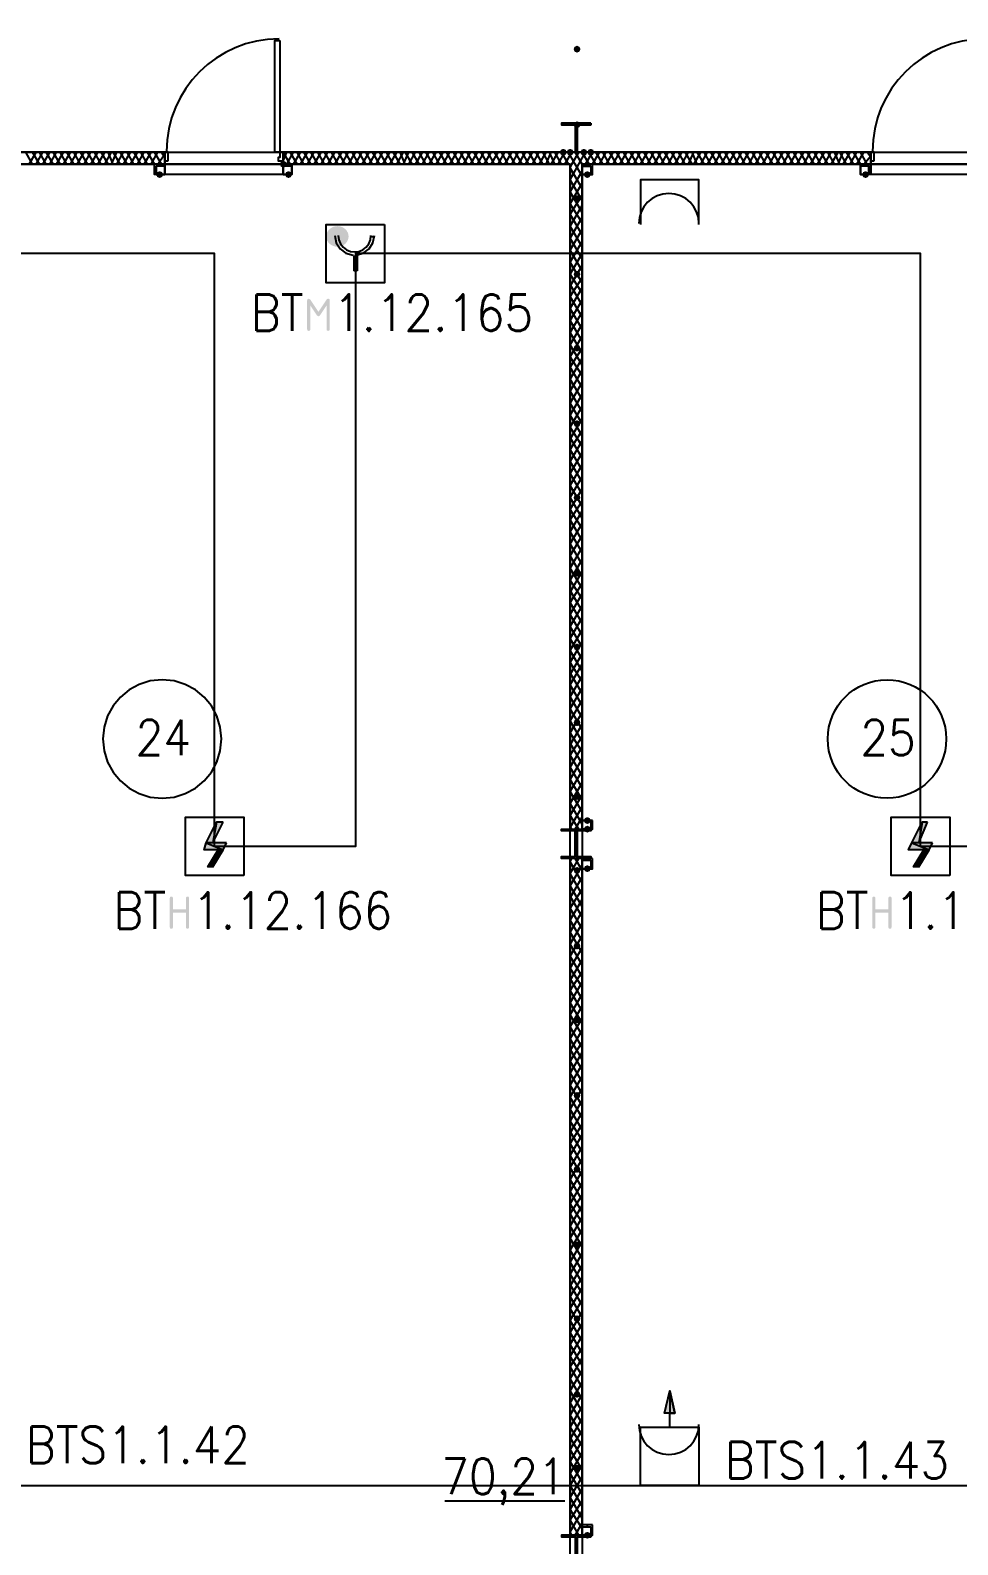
# Model space of a CAD drawing. Header units: millimetres. Extents: x 0 to 420, y 0 to 297.
# Drawn here: x 315.33 to 338.19, y 106.07 to 143.38 of the extents above; entities that cross this region are included whole.
import ezdxf

# ---------------------------------------------------------------- set-up
doc = ezdxf.new("R2010")
doc.units = ezdxf.units.MM
doc.layers.get('0').update_dxf_attribs({"linetype": 'CONTINUOUS'})
doc.styles.get("Standard").update_dxf_attribs({"font": 'STANDARD'})

msp = doc.modelspace()

# ---------------------------------------------------------------- hatches: boundary and pattern name
at = {"true_color": 0x000007}
for points in [[(328.887667, 142.917333), (328.862796, 142.857537), (328.803, 142.832667), (328.743204, 142.857537), (328.718333, 142.917333), (328.743204, 142.977129), (328.803, 143.002), (328.862796, 142.977129)], [(328.887667, 141.054667), (328.862796, 140.994871), (328.803, 140.97), (328.743204, 140.994871), (328.718333, 141.054667), (328.743204, 141.114462), (328.803, 141.139333), (328.862796, 141.114463)], [(328.549, 140.377333), (328.524129, 140.317537), (328.464333, 140.292667), (328.404537, 140.317537), (328.379667, 140.377333), (328.404537, 140.437129), (328.464333, 140.462), (328.524129, 140.437129)], [(328.718333, 140.377333), (328.693463, 140.317537), (328.633667, 140.292667), (328.573871, 140.317537), (328.549, 140.377333), (328.573871, 140.437129), (328.633667, 140.462), (328.693462, 140.437129)], [(329.057, 140.377333), (329.032129, 140.317537), (328.972333, 140.292667), (328.912537, 140.317537), (328.887667, 140.377333), (328.912537, 140.437129), (328.972333, 140.462), (329.032129, 140.437129)], [(329.226333, 140.377333), (329.201462, 140.317537), (329.141667, 140.292667), (329.081871, 140.317537), (329.057, 140.377333), (329.081871, 140.437129), (329.141667, 140.462), (329.201462, 140.437129)], [(321.648667, 140.081), (321.623796, 140.021204), (321.564, 139.996333), (321.504204, 140.021204), (321.479333, 140.081), (321.504204, 140.140796), (321.564, 140.165667), (321.623796, 140.140796)], [(318.600667, 139.827), (318.575796, 139.767204), (318.516, 139.742333), (318.456204, 139.767204), (318.431333, 139.827), (318.456204, 139.886796), (318.516, 139.911667), (318.575796, 139.886796)], [(321.775667, 139.827), (321.750796, 139.767204), (321.691, 139.742333), (321.631204, 139.767204), (321.606333, 139.827), (321.631204, 139.886796), (321.691, 139.911667), (321.750796, 139.886796)], [(329.141667, 139.827), (329.116796, 139.767204), (329.057, 139.742333), (328.997204, 139.767204), (328.972333, 139.827), (328.997204, 139.886796), (329.057, 139.911667), (329.116796, 139.886796)], [(335.999667, 139.827), (335.974796, 139.767204), (335.915, 139.742333), (335.855204, 139.767204), (335.830333, 139.827), (335.855204, 139.886796), (335.915, 139.911667), (335.974796, 139.886796)], [(328.887667, 139.234333), (328.862796, 139.174537), (328.803, 139.149667), (328.743204, 139.174537), (328.718333, 139.234333), (328.743204, 139.294129), (328.803, 139.319), (328.862796, 139.294129)], [(328.887667, 137.371667), (328.862796, 137.311871), (328.803, 137.287), (328.743204, 137.311871), (328.718333, 137.371667), (328.743204, 137.431462), (328.803, 137.456333), (328.862796, 137.431463)], [(322.668965, 136.770621), (322.698731, 136.760699), (322.708653, 136.730933), (322.708653, 136.014354), (322.698731, 135.984588), (322.668965, 135.974666), (322.6392, 135.984588), (322.629278, 136.014354), (322.629278, 136.599744), (322.466669, 136.356658), (322.430289, 136.332956), (322.392807, 136.356658), (322.231301, 136.599744), (322.231301, 136.014354), (322.221379, 135.984588), (322.191613, 135.974666), (322.161365, 135.984588), (322.151374, 136.014354), (322.151374, 136.730933), (322.161365, 136.760699), (322.191613, 136.770621), (322.22634, 136.750777), (322.430289, 136.444853), (322.635341, 136.752982)], [(328.887667, 135.551333), (328.862796, 135.491537), (328.803, 135.466667), (328.743204, 135.491537), (328.718333, 135.551333), (328.743204, 135.611129), (328.803, 135.636), (328.862796, 135.611129)], [(328.887667, 133.688667), (328.862796, 133.628871), (328.803, 133.604), (328.743204, 133.628871), (328.718333, 133.688667), (328.743204, 133.748462), (328.803, 133.773333), (328.862796, 133.748463)], [(328.887667, 131.868333), (328.862796, 131.808538), (328.803, 131.783667), (328.743204, 131.808538), (328.718333, 131.868333), (328.743204, 131.928129), (328.803, 131.953), (328.862796, 131.928129)], [(328.887667, 130.005667), (328.862796, 129.945871), (328.803, 129.921), (328.743204, 129.945871), (328.718333, 130.005667), (328.743204, 130.065462), (328.803, 130.090333), (328.862796, 130.065463)], [(328.887667, 128.185333), (328.862796, 128.125538), (328.803, 128.100667), (328.743204, 128.125538), (328.718333, 128.185333), (328.743204, 128.245129), (328.803, 128.27), (328.862796, 128.245129)], [(328.887667, 126.322667), (328.862796, 126.262871), (328.803, 126.238), (328.743204, 126.262871), (328.718333, 126.322667), (328.743204, 126.382462), (328.803, 126.407333), (328.862796, 126.382463)], [(328.887667, 124.502333), (328.862796, 124.442537), (328.803, 124.417667), (328.743204, 124.442537), (328.718333, 124.502333), (328.743204, 124.562129), (328.803, 124.587), (328.862796, 124.562129)], [(329.141667, 123.909667), (329.116796, 123.849871), (329.057, 123.825), (328.997204, 123.849871), (328.972333, 123.909667), (328.997204, 123.969462), (329.057, 123.994333), (329.116796, 123.969463)], [(329.141667, 123.698), (329.116796, 123.638204), (329.057, 123.613333), (328.997204, 123.638204), (328.972333, 123.698), (328.997204, 123.757796), (329.057, 123.782667), (329.116796, 123.757796)], [(329.141667, 122.724333), (329.116796, 122.664537), (329.057, 122.639667), (328.997204, 122.664537), (328.972333, 122.724333), (328.997204, 122.784129), (329.057, 122.809), (329.116796, 122.784129)], [(328.887667, 122.682), (328.862796, 122.622204), (328.803, 122.597333), (328.743204, 122.622204), (328.718333, 122.682), (328.743204, 122.741796), (328.803, 122.766667), (328.862796, 122.741796)], [(318.764708, 121.282354), (318.764708, 121.998934), (318.774698, 122.028699), (318.804946, 122.038621), (318.834712, 122.028699), (318.844634, 121.998934), (318.844634, 121.720019), (319.162685, 121.720019), (319.162685, 121.998934), (319.172607, 122.028699), (319.202373, 122.038621), (319.232414, 122.028699), (319.242611, 121.998934), (319.242611, 121.282354), (319.232414, 121.252588), (319.202373, 121.242666), (319.172607, 121.252588), (319.162685, 121.282354), (319.162685, 121.640644), (318.844634, 121.640644), (318.844634, 121.282354), (318.834712, 121.252588), (318.804946, 121.242666), (318.774698, 121.252588)], [(336.079041, 121.282354), (336.079041, 121.998934), (336.089032, 122.028699), (336.11928, 122.038621), (336.149045, 122.028699), (336.158967, 121.998934), (336.158967, 121.720019), (336.477018, 121.720019), (336.477018, 121.998934), (336.48694, 122.028699), (336.516706, 122.038621), (336.546747, 122.028699), (336.556945, 121.998934), (336.556945, 121.282354), (336.546747, 121.252588), (336.516706, 121.242666), (336.48694, 121.252588), (336.477018, 121.282354), (336.477018, 121.640644), (336.158967, 121.640644), (336.158967, 121.282354), (336.149045, 121.252588), (336.11928, 121.242666), (336.089032, 121.252588)], [(328.887667, 120.819333), (328.862796, 120.759537), (328.803, 120.734667), (328.743204, 120.759537), (328.718333, 120.819333), (328.743204, 120.879129), (328.803, 120.904), (328.862796, 120.879129)], [(328.887667, 118.999), (328.862796, 118.939204), (328.803, 118.914333), (328.743204, 118.939204), (328.718333, 118.999), (328.743204, 119.058796), (328.803, 119.083667), (328.862796, 119.058796)], [(328.887667, 117.136333), (328.862796, 117.076537), (328.803, 117.051667), (328.743204, 117.076537), (328.718333, 117.136333), (328.743204, 117.196129), (328.803, 117.221), (328.862796, 117.196129)], [(328.887667, 115.316), (328.862796, 115.256204), (328.803, 115.231333), (328.743204, 115.256204), (328.718333, 115.316), (328.743204, 115.375796), (328.803, 115.400667), (328.862796, 115.375796)], [(328.887667, 113.453333), (328.862796, 113.393537), (328.803, 113.368667), (328.743204, 113.393537), (328.718333, 113.453333), (328.743204, 113.513129), (328.803, 113.538), (328.862796, 113.513129)], [(328.887667, 111.633), (328.862796, 111.573204), (328.803, 111.548333), (328.743204, 111.573204), (328.718333, 111.633), (328.743204, 111.692796), (328.803, 111.717667), (328.862796, 111.692796)], [(328.887667, 109.770333), (328.862796, 109.710538), (328.803, 109.685667), (328.743204, 109.710538), (328.718333, 109.770333), (328.743204, 109.830129), (328.803, 109.855), (328.862796, 109.830129)], [(328.887667, 107.95), (328.862796, 107.890204), (328.803, 107.865333), (328.743204, 107.890204), (328.718333, 107.95), (328.743204, 108.009796), (328.803, 108.034667), (328.862796, 108.009796)], [(329.141667, 106.299), (329.116796, 106.239204), (329.057, 106.214333), (328.997204, 106.239204), (328.972333, 106.299), (328.997204, 106.358796), (329.057, 106.383667), (329.116796, 106.358796)]]:
    msp.add_hatch(color=0, dxfattribs=at).paths.add_polyline_path(points, flags=0)
at = {"true_color": 0x000001}
h = msp.add_hatch(color=0, dxfattribs=at)
edge = h.paths.add_edge_path(flags=0)
edge.add_ellipse((322.8975, 138.302999), major_axis=(0.275167, 0), ratio=0.923077, start_angle=0, end_angle=360)
h = msp.add_hatch(color=0, dxfattribs=at)
h.paths.add_polyline_path([(320.082334, 123.867333), (319.913, 123.867333), (319.828334, 123.359333)], flags=0)
h.paths.add_polyline_path([(319.913, 123.867333), (319.828334, 123.359333), (319.659, 123.359333)], flags=0)
h = msp.add_hatch(color=0, dxfattribs=at)
h.paths.add_polyline_path([(337.439, 123.867333), (337.312, 123.867333), (337.227334, 123.359333)], flags=0)
h.paths.add_polyline_path([(337.312, 123.867333), (337.227334, 123.359333), (337.058, 123.359333)], flags=0)
h = msp.add_hatch(color=0, dxfattribs=at)
h.paths.add_polyline_path([(320.167, 123.359333), (319.659, 123.359333), (320.082334, 123.19)], flags=0)
h.paths.add_polyline_path([(319.659, 123.359333), (320.082334, 123.19), (319.616667, 123.19)], flags=0)
h = msp.add_hatch(color=0, dxfattribs=at)
h.paths.add_polyline_path([(320.082334, 123.19), (319.955334, 123.19), (319.828334, 122.766666)], flags=0)
h.paths.add_polyline_path([(319.955334, 123.19), (319.828334, 122.766666), (319.701334, 122.766666)], flags=0)
h = msp.add_hatch(color=0, dxfattribs=at)
h.paths.add_polyline_path([(337.566, 123.359333), (337.058, 123.359333), (337.481334, 123.19)], flags=0)
h.paths.add_polyline_path([(337.058, 123.359333), (337.481334, 123.19), (336.973334, 123.19)], flags=0)
h = msp.add_hatch(color=0, dxfattribs=at)
h.paths.add_polyline_path([(337.481334, 123.19), (337.354334, 123.19), (337.227334, 122.766666)], flags=0)
h.paths.add_polyline_path([(337.354334, 123.19), (337.227334, 122.766666), (337.100334, 122.766666)], flags=0)
at = {"true_color": 0x000006}
h = msp.add_hatch(color=0, dxfattribs=at)
h.paths.add_polyline_path([(331.216, 109.304666), (331.089, 109.855), (331.089, 109.304666)], flags=0)
h.paths.add_polyline_path([(331.089, 109.855), (331.089, 109.304666), (330.962, 109.304666)], flags=0)

# ---------------------------------------------------------------- linework, layer by layer
at = {"color": 0, "true_color": 0x000006}
for points in [[(114.342335, 107.526666), (368.215334, 107.526666), (379.899333, 107.526666), (379.899333, 221.022332), (115.908668, 221.022332), (115.908668, 218.778666), (121.496668, 218.778666), (121.496668, 164.591999)], [(331.808667, 138.599333), (331.808667, 139.699999), (330.369334, 139.699999), (330.369334, 138.599333)], [(331.808667, 138.620711), (331.793576, 138.769982), (331.750383, 138.909008), (331.682066, 139.034814), (331.591603, 139.144422), (331.48197, 139.234855), (331.356146, 139.303136), (331.217108, 139.346287), (331.067834, 139.361333), (330.918559, 139.346287), (330.779521, 139.303136), (330.653697, 139.234855), (330.544065, 139.144422), (330.453601, 139.034814), (330.385284, 138.909008), (330.342091, 138.769982), (330.327, 138.620711)], [(331.089, 108.966), (331.089, 109.304666), (330.962, 109.304666), (331.089, 109.855), (331.216, 109.304666), (331.089, 109.304666)], [(330.327, 109.0295), (330.342051, 108.880196), (330.385219, 108.741133), (330.453523, 108.615292), (330.543985, 108.505651), (330.653626, 108.415189), (330.779468, 108.346884), (330.91853, 108.303717), (331.067834, 108.288666), (331.217138, 108.303717), (331.3562, 108.346884), (331.482041, 108.415189), (331.591682, 108.505651), (331.682145, 108.615292), (331.750449, 108.741133), (331.793616, 108.880196), (331.808667, 109.0295)]]:
    msp.add_lwpolyline(points, dxfattribs=at)
at = {"color": 0, "true_color": 0x000008}
msp.add_lwpolyline([(380.322667, 140.377333), (380.322667, 187.452), (258.868333, 187.452), (258.868333, 140.377333)], close=True, dxfattribs=at)
at = {"color": 0, "true_color": 0x000007}
for points in [[(321.458167, 143.171333), (321.174658, 143.157018), (320.89934, 143.115), (320.633605, 143.046674), (320.378849, 142.953432), (320.136463, 142.83667), (319.907843, 142.697781), (319.694381, 142.538158), (319.497472, 142.359195), (319.318509, 142.162286), (319.158886, 141.948824), (319.019996, 141.720204), (318.903234, 141.477818), (318.809993, 141.223061), (318.741667, 140.957327), (318.699649, 140.682009), (318.685333, 140.3985)], [(338.857167, 143.171333), (338.573658, 143.157018), (338.29834, 143.115), (338.032605, 143.046674), (337.777849, 142.953432), (337.535463, 142.83667), (337.306843, 142.697781), (337.093381, 142.538158), (336.896472, 142.359195), (336.717509, 142.162286), (336.557886, 141.948824), (336.418996, 141.720204), (336.302234, 141.477818), (336.208993, 141.223061), (336.140667, 140.957327), (336.098649, 140.682009), (336.084333, 140.3985)], [(328.464333, 141.097), (328.464333, 141.054667)], [(328.633667, 141.097), (328.633667, 141.054667)], [(328.803, 141.097), (328.803, 140.377333)], [(328.972333, 141.097), (328.972333, 141.054667)], [(329.141667, 141.097), (329.141667, 141.054667)], [(318.643, 140.377333), (304.165, 140.377333)], [(315.383333, 140.081), (315.214, 140.377333)], [(315.298667, 140.081), (315.468, 140.377333)], [(315.552667, 140.081), (315.383333, 140.377333)], [(315.468, 140.081), (315.637333, 140.377333)], [(315.722, 140.081), (315.552667, 140.377333)], [(315.637333, 140.081), (315.806667, 140.377333)], [(315.891333, 140.081), (315.722, 140.377333)], [(315.806667, 140.081), (315.976, 140.377333)], [(316.060667, 140.081), (315.891333, 140.377333)], [(315.976, 140.081), (316.145333, 140.377333)], [(316.23, 140.081), (316.060667, 140.377333)], [(316.145333, 140.081), (316.314667, 140.377333)], [(316.399333, 140.081), (316.23, 140.377333)], [(316.314667, 140.081), (316.484, 140.377333)], [(316.568667, 140.081), (316.399333, 140.377333)], [(316.484, 140.081), (316.653333, 140.377333)], [(316.738, 140.081), (316.568667, 140.377333)], [(316.653333, 140.081), (316.822667, 140.377333)], [(316.907333, 140.081), (316.738, 140.377333)], [(316.822667, 140.081), (316.992, 140.377333)], [(317.076667, 140.081), (316.907333, 140.377333)], [(316.992, 140.081), (317.161333, 140.377333)], [(317.246, 140.081), (317.076667, 140.377333)], [(317.161333, 140.081), (317.330667, 140.377333)], [(317.373, 140.081), (317.246, 140.377333)], [(317.330667, 140.081), (317.457667, 140.377333)], [(317.542333, 140.081), (317.373, 140.377333)], [(317.457667, 140.081), (317.627, 140.377333)], [(317.711667, 140.081), (317.542333, 140.377333)], [(317.627, 140.081), (317.796333, 140.377333)], [(317.881, 140.081), (317.711667, 140.377333)], [(317.796333, 140.081), (317.965667, 140.377333)], [(318.050333, 140.081), (317.881, 140.377333)], [(317.965667, 140.081), (318.135, 140.377333)], [(318.219667, 140.081), (318.050333, 140.377333)], [(318.135, 140.081), (318.304333, 140.377333)], [(318.389, 140.081), (318.219667, 140.377333)], [(318.304333, 140.081), (318.473667, 140.377333)], [(318.558333, 140.081), (318.389, 140.377333)], [(318.473667, 140.081), (318.643, 140.335)], [(318.643, 140.250333), (318.558333, 140.377333)], [(318.643, 140.377333), (318.643, 140.165667), (318.643, 140.081)], [(318.643, 140.081), (318.643, 140.165667), (318.643, 140.377333), (318.643, 140.165667)], [(321.564, 140.165667), (321.648667, 140.377333)], [(321.733333, 140.081), (321.564, 140.377333)], [(321.564, 140.377333), (321.564, 140.165667), (321.564, 140.081)], [(321.564, 140.081), (321.564, 140.165667), (321.564, 140.377333), (321.564, 140.165667)], [(336.042, 140.377333), (321.564, 140.377333)], [(321.648667, 140.081), (321.818, 140.377333)], [(321.902667, 140.081), (321.733333, 140.377333)], [(321.818, 140.081), (321.987333, 140.377333)], [(322.072, 140.081), (321.902667, 140.377333)], [(321.987333, 140.081), (322.156667, 140.377333)], [(322.241333, 140.081), (322.072, 140.377333)], [(322.156667, 140.081), (322.326, 140.377333)], [(322.410667, 140.081), (322.241333, 140.377333)], [(322.326, 140.081), (322.495333, 140.377333)], [(322.58, 140.081), (322.410667, 140.377333)], [(322.495333, 140.081), (322.664667, 140.377333)], [(322.749333, 140.081), (322.58, 140.377333)], [(322.664667, 140.081), (322.834, 140.377333)], [(322.918667, 140.081), (322.749333, 140.377333)], [(322.834, 140.081), (323.003333, 140.377333)], [(323.088, 140.081), (322.918667, 140.377333)], [(323.003333, 140.081), (323.172667, 140.377333)], [(323.257333, 140.081), (323.088, 140.377333)], [(323.172667, 140.081), (323.342, 140.377333)], [(323.426667, 140.081), (323.257333, 140.377333)], [(323.342, 140.081), (323.511333, 140.377333)], [(323.596, 140.081), (323.426667, 140.377333)], [(323.511333, 140.081), (323.680667, 140.377333)], [(323.765333, 140.081), (323.596, 140.377333)], [(323.680667, 140.081), (323.85, 140.377333)], [(323.934667, 140.081), (323.765333, 140.377333)], [(323.85, 140.081), (324.019333, 140.377333)], [(324.104, 140.081), (323.934667, 140.377333)], [(324.019333, 140.081), (324.188667, 140.377333)], [(324.273333, 140.081), (324.104, 140.377333)], [(324.188667, 140.081), (324.358, 140.377333)], [(324.442667, 140.081), (324.273333, 140.377333)], [(324.358, 140.081), (324.527333, 140.377333)], [(324.569667, 140.081), (324.442667, 140.377333)], [(324.527333, 140.081), (324.654333, 140.377333)], [(324.739, 140.081), (324.569667, 140.377333)], [(324.654333, 140.081), (324.823667, 140.377333)], [(324.908333, 140.081), (324.739, 140.377333)], [(324.823667, 140.081), (324.993, 140.377333)], [(325.077667, 140.081), (324.908333, 140.377333)], [(324.993, 140.081), (325.162333, 140.377333)], [(325.247, 140.081), (325.077667, 140.377333)], [(325.162333, 140.081), (325.331667, 140.377333)], [(325.416333, 140.081), (325.247, 140.377333)], [(325.331667, 140.081), (325.501, 140.377333)], [(325.585667, 140.081), (325.416333, 140.377333)], [(325.501, 140.081), (325.670333, 140.377333)], [(325.755, 140.081), (325.585667, 140.377333)], [(325.670333, 140.081), (325.839667, 140.377333)], [(325.924333, 140.081), (325.755, 140.377333)], [(325.839667, 140.081), (326.009, 140.377333)], [(326.093667, 140.081), (325.924333, 140.377333)], [(326.009, 140.081), (326.178333, 140.377333)], [(326.263, 140.081), (326.093667, 140.377333)], [(326.178333, 140.081), (326.347667, 140.377333)], [(326.432333, 140.081), (326.263, 140.377333)], [(326.347667, 140.081), (326.517, 140.377333)], [(326.601667, 140.081), (326.432333, 140.377333)], [(326.517, 140.081), (326.686333, 140.377333)], [(326.771, 140.081), (326.601667, 140.377333)], [(326.686333, 140.081), (326.855667, 140.377333)], [(326.940333, 140.081), (326.771, 140.377333)], [(326.855667, 140.081), (327.025, 140.377333)], [(327.109667, 140.081), (326.940333, 140.377333)], [(327.025, 140.081), (327.194333, 140.377333)], [(327.279, 140.081), (327.109667, 140.377333)], [(327.194333, 140.081), (327.363667, 140.377333)], [(327.448333, 140.081), (327.279, 140.377333)], [(327.363667, 140.081), (327.533, 140.377333)], [(327.617667, 140.081), (327.448333, 140.377333)], [(327.533, 140.081), (327.702333, 140.377333)], [(327.787, 140.081), (327.617667, 140.377333)], [(327.702333, 140.081), (327.871667, 140.377333)], [(327.956333, 140.081), (327.787, 140.377333)], [(327.871667, 140.081), (328.041, 140.377333)], [(328.125667, 140.081), (327.956333, 140.377333)], [(328.041, 140.081), (328.168, 140.377333)], [(328.252667, 140.081), (328.125667, 140.377333)], [(328.168, 140.081), (328.337333, 140.377333)], [(328.422, 140.081), (328.252667, 140.377333)], [(328.337333, 140.081), (328.506667, 140.377333)], [(328.591333, 140.081), (328.422, 140.377333)], [(328.506667, 140.081), (328.676, 140.377333)], [(328.760667, 140.081), (328.591333, 140.377333)], [(328.676, 140.081), (328.845333, 140.377333)], [(328.93, 140.081), (328.760667, 140.377333)], [(328.845333, 140.081), (329.014667, 140.377333)], [(329.099333, 140.081), (328.93, 140.377333)], [(329.014667, 140.081), (329.184, 140.377333)], [(329.268667, 140.081), (329.099333, 140.377333)], [(329.184, 140.081), (329.353333, 140.377333)], [(329.438, 140.081), (329.268667, 140.377333)], [(329.353333, 140.081), (329.522667, 140.377333)], [(329.607333, 140.081), (329.438, 140.377333)], [(329.522667, 140.081), (329.692, 140.377333)], [(329.776667, 140.081), (329.607333, 140.377333)], [(329.692, 140.081), (329.861333, 140.377333)], [(329.946, 140.081), (329.776667, 140.377333)], [(329.861333, 140.081), (330.030667, 140.377333)], [(330.115333, 140.081), (329.946, 140.377333)], [(330.030667, 140.081), (330.2, 140.377333)], [(330.284667, 140.081), (330.115333, 140.377333)], [(330.2, 140.081), (330.369333, 140.377333)], [(330.454, 140.081), (330.284667, 140.377333)], [(330.369333, 140.081), (330.538667, 140.377333)], [(330.623333, 140.081), (330.454, 140.377333)], [(330.538667, 140.081), (330.708, 140.377333)], [(330.792667, 140.081), (330.623333, 140.377333)], [(330.708, 140.081), (330.877333, 140.377333)], [(330.962, 140.081), (330.792667, 140.377333)], [(330.877333, 140.081), (331.046667, 140.377333)], [(331.131333, 140.081), (330.962, 140.377333)], [(331.046667, 140.081), (331.216, 140.377333)], [(331.300667, 140.081), (331.131333, 140.377333)], [(331.216, 140.081), (331.385333, 140.377333)], [(331.47, 140.081), (331.300667, 140.377333)], [(331.385333, 140.081), (331.554667, 140.377333)], [(331.639333, 140.081), (331.47, 140.377333)], [(331.554667, 140.081), (331.681667, 140.377333)], [(331.766333, 140.081), (331.639333, 140.377333)], [(331.681667, 140.081), (331.851, 140.377333)], [(331.935667, 140.081), (331.766333, 140.377333)], [(331.851, 140.081), (332.020333, 140.377333)], [(332.105, 140.081), (331.935667, 140.377333)], [(332.020333, 140.081), (332.189667, 140.377333)], [(332.274333, 140.081), (332.105, 140.377333)], [(332.189667, 140.081), (332.359, 140.377333)], [(332.443667, 140.081), (332.274333, 140.377333)], [(332.359, 140.081), (332.528333, 140.377333)], [(332.613, 140.081), (332.443667, 140.377333)], [(332.528333, 140.081), (332.697667, 140.377333)], [(332.782333, 140.081), (332.613, 140.377333)], [(332.697667, 140.081), (332.867, 140.377333)], [(332.951667, 140.081), (332.782333, 140.377333)], [(332.867, 140.081), (333.036333, 140.377333)], [(333.121, 140.081), (332.951667, 140.377333)], [(333.036333, 140.081), (333.205667, 140.377333)], [(333.290333, 140.081), (333.121, 140.377333)], [(333.205667, 140.081), (333.375, 140.377333)], [(333.459667, 140.081), (333.290333, 140.377333)], [(333.375, 140.081), (333.544333, 140.377333)], [(333.629, 140.081), (333.459667, 140.377333)], [(333.544333, 140.081), (333.713667, 140.377333)], [(333.798333, 140.081), (333.629, 140.377333)], [(333.713667, 140.081), (333.883, 140.377333)], [(333.967667, 140.081), (333.798333, 140.377333)], [(333.883, 140.081), (334.052333, 140.377333)], [(334.137, 140.081), (333.967667, 140.377333)], [(334.052333, 140.081), (334.221667, 140.377333)], [(334.306333, 140.081), (334.137, 140.377333)], [(334.221667, 140.081), (334.391, 140.377333)], [(334.475667, 140.081), (334.306333, 140.377333)], [(334.391, 140.081), (334.560333, 140.377333)], [(334.645, 140.081), (334.475667, 140.377333)], [(334.560333, 140.081), (334.729667, 140.377333)], [(334.814333, 140.081), (334.645, 140.377333)], [(334.729667, 140.081), (334.899, 140.377333)], [(334.983667, 140.081), (334.814333, 140.377333)], [(334.899, 140.081), (335.068333, 140.377333)], [(335.153, 140.081), (334.983667, 140.377333)], [(335.068333, 140.081), (335.237667, 140.377333)], [(335.28, 140.081), (335.153, 140.377333)], [(335.237667, 140.081), (335.364667, 140.377333)], [(335.449333, 140.081), (335.28, 140.377333)], [(335.364667, 140.081), (335.534, 140.377333)], [(335.618667, 140.081), (335.449333, 140.377333)], [(335.534, 140.081), (335.703333, 140.377333)], [(335.788, 140.081), (335.618667, 140.377333)], [(335.703333, 140.081), (335.872667, 140.377333)], [(335.957333, 140.081), (335.788, 140.377333)], [(336.042, 140.250333), (335.957333, 140.377333)], [(336.042, 140.377333), (336.042, 140.165667), (336.042, 140.081)], [(336.042, 140.081), (336.042, 140.165667), (336.042, 140.377333), (336.042, 140.165667)], [(311.531, 140.081), (318.643, 140.081)], [(318.516, 140.081), (318.516, 140.038667)], [(318.643, 139.954), (318.643, 140.081), (320.082333, 140.081)], [(320.082333, 139.827), (318.643, 139.827), (318.643, 139.954)], [(320.082333, 140.081), (321.564, 140.081), (321.564, 139.954)], [(321.564, 139.954), (321.564, 139.827), (320.082333, 139.827)], [(321.564, 140.081), (328.633667, 140.081)], [(321.691, 140.081), (321.691, 140.038667)], [(328.633667, 139.996333), (328.676, 140.081)], [(328.633667, 139.7), (328.845333, 140.081)], [(328.633667, 140.081), (328.633667, 123.698), (328.93, 123.698), (328.93, 140.081)], [(328.93, 139.488333), (328.633667, 139.996333)], [(328.93, 139.784667), (328.760667, 140.081)], [(328.93, 140.081), (336.042, 140.081)], [(329.057, 140.081), (329.057, 140.038667)], [(335.872667, 140.081), (336.042, 140.292667)], [(335.915, 140.081), (335.915, 140.038667)], [(336.042, 139.954), (336.042, 140.081), (337.481333, 140.081)], [(337.481333, 139.827), (336.042, 139.827), (336.042, 139.954)], [(337.481333, 140.081), (338.963, 140.081), (338.963, 139.954)], [(338.963, 139.954), (338.963, 139.827), (337.481333, 139.827)], [(328.633667, 139.403667), (328.93, 139.911667)], [(328.93, 139.192), (328.633667, 139.7)], [(328.633667, 139.107333), (328.93, 139.615333)], [(328.93, 138.895667), (328.633667, 139.403667)], [(328.633667, 138.853333), (328.93, 139.319)], [(328.93, 138.641667), (328.633667, 139.107333)], [(328.633667, 138.557), (328.93, 139.065)], [(328.93, 138.345333), (328.633667, 138.853333)], [(322.622334, 138.599333), (324.061667, 138.599333)], [(328.633667, 138.260667), (328.93, 138.768667)], [(328.93, 138.049), (328.633667, 138.557)], [(328.633667, 137.964333), (328.93, 138.472333)], [(328.93, 137.752667), (328.633667, 138.260667)], [(328.633667, 137.668), (328.93, 138.176)], [(328.93, 137.456333), (328.633667, 137.964333)], [(328.633667, 137.371667), (328.93, 137.879667)], [(328.93, 137.16), (328.633667, 137.668)], [(328.633667, 137.075333), (328.93, 137.583333)], [(328.93, 136.906), (328.633667, 137.371667)], [(328.633667, 136.821333), (328.93, 137.287)], [(328.93, 136.609667), (328.633667, 137.117667)], [(328.633667, 136.525), (328.93, 137.033)], [(328.93, 136.313333), (328.633667, 136.821333)], [(328.633667, 136.228667), (328.93, 136.736667)], [(328.93, 136.017), (328.633667, 136.525)], [(328.633667, 135.932333), (328.93, 136.440333)], [(328.93, 135.720667), (328.633667, 136.228667)], [(328.633667, 135.636), (328.93, 136.144)], [(328.93, 135.424333), (328.633667, 135.932333)], [(328.633667, 135.339667), (328.93, 135.847667)], [(328.93, 135.128), (328.633667, 135.636)], [(328.633667, 135.085667), (328.93, 135.551333)], [(328.93, 134.874), (328.633667, 135.339667)], [(328.633667, 134.789333), (328.93, 135.297333)], [(328.93, 134.577667), (328.633667, 135.085667)], [(328.633667, 134.493), (328.93, 135.001)], [(328.93, 134.281333), (328.633667, 134.789333)], [(328.633667, 134.196667), (328.93, 134.704667)], [(328.93, 133.985), (328.633667, 134.493)], [(328.633667, 133.900333), (328.93, 134.408333)], [(328.93, 133.688667), (328.633667, 134.196667)], [(328.633667, 133.604), (328.93, 134.112)], [(328.93, 133.392333), (328.633667, 133.900333)], [(328.633667, 133.307667), (328.93, 133.815667)], [(328.93, 133.138333), (328.633667, 133.604)], [(328.633667, 133.053667), (328.93, 133.519333)], [(328.93, 132.842), (328.633667, 133.35)], [(328.633667, 132.757333), (328.93, 133.265333)], [(328.93, 132.545667), (328.633667, 133.053667)], [(328.633667, 132.461), (328.93, 132.969)], [(328.93, 132.249333), (328.633667, 132.757333)], [(328.633667, 132.164667), (328.93, 132.672667)], [(328.93, 131.953), (328.633667, 132.461)], [(328.633667, 131.868333), (328.93, 132.376333)], [(328.93, 131.656667), (328.633667, 132.164667)], [(328.633667, 131.572), (328.93, 132.08)], [(328.93, 131.360333), (328.633667, 131.868333)], [(328.633667, 131.318), (328.93, 131.783667)], [(328.93, 131.106333), (328.633667, 131.572)], [(328.633667, 131.021667), (328.93, 131.529667)], [(328.93, 130.81), (328.633667, 131.318)], [(328.633667, 130.725333), (328.93, 131.233333)], [(328.93, 130.513667), (328.633667, 131.021667)], [(328.633667, 130.429), (328.93, 130.937)], [(328.93, 130.217333), (328.633667, 130.725333)], [(328.633667, 130.132667), (328.93, 130.640667)], [(328.93, 129.921), (328.633667, 130.429)], [(328.633667, 129.836333), (328.93, 130.344333)], [(328.93, 129.624667), (328.633667, 130.132667)], [(328.633667, 129.54), (328.93, 130.048)], [(328.93, 129.370667), (328.633667, 129.836333)], [(328.633667, 129.286), (328.93, 129.751667)], [(328.93, 129.074333), (328.633667, 129.582333)], [(328.633667, 128.989667), (328.93, 129.497667)], [(328.93, 128.778), (328.633667, 129.286)], [(328.633667, 128.693333), (328.93, 129.201333)], [(328.93, 128.481667), (328.633667, 128.989667)], [(328.633667, 128.397), (328.93, 128.905)], [(328.93, 128.185333), (328.633667, 128.693333)], [(328.633667, 128.100667), (328.93, 128.608667)], [(328.93, 127.889), (328.633667, 128.397)], [(328.633667, 127.804333), (328.93, 128.312333)], [(328.93, 127.592667), (328.633667, 128.100667)], [(328.633667, 127.508), (328.93, 128.016)], [(328.93, 127.338667), (328.633667, 127.804333)], [(328.633667, 127.254), (328.93, 127.762)], [(320.04, 125.9205), (320.010328, 126.214844), (319.925228, 126.488996), (319.790572, 126.737083), (319.612232, 126.953232), (319.396083, 127.131572), (319.147996, 127.266228), (318.873844, 127.351328), (318.5795, 127.381), (318.285156, 127.351328), (318.011004, 127.266228), (317.762917, 127.131572), (317.546768, 126.953232), (317.368428, 126.737083), (317.233772, 126.488996), (317.148672, 126.214844), (317.119, 125.9205)], [(328.93, 127.042333), (328.633667, 127.550333)], [(328.633667, 126.957667), (328.93, 127.465667)], [(328.93, 126.746), (328.633667, 127.254)], [(328.633667, 126.661333), (328.93, 127.169333)], [(328.93, 126.449667), (328.633667, 126.957667)], [(328.633667, 126.365), (328.93, 126.873)], [(328.93, 126.153333), (328.633667, 126.661333)], [(328.633667, 126.068667), (328.93, 126.576667)], [(328.93, 125.857), (328.633667, 126.365)], [(328.633667, 125.772333), (328.93, 126.280333)], [(317.119, 125.9205), (317.148672, 125.626156), (317.233772, 125.352004), (317.368428, 125.103917), (317.546768, 124.887768), (317.762917, 124.709428), (318.011004, 124.574772), (318.285156, 124.489672), (318.5795, 124.46), (318.873844, 124.489672), (319.147996, 124.574772), (319.396083, 124.709428), (319.612232, 124.887768), (319.790572, 125.103917), (319.925228, 125.352004), (320.010328, 125.626156), (320.04, 125.9205)], [(328.93, 125.603), (328.633667, 126.068667)], [(328.633667, 125.518333), (328.93, 125.984)], [(328.93, 125.306667), (328.633667, 125.814667)], [(328.633667, 125.222), (328.93, 125.73)], [(328.93, 125.010333), (328.633667, 125.518333)], [(328.633667, 124.925667), (328.93, 125.433667)], [(328.93, 124.714), (328.633667, 125.222)], [(328.633667, 124.629333), (328.93, 125.137333)], [(328.93, 124.417667), (328.633667, 124.925667)], [(328.633667, 124.333), (328.93, 124.841)], [(328.93, 124.121333), (328.633667, 124.629333)], [(328.633667, 124.036667), (328.93, 124.544667)], [(328.93, 123.825), (328.633667, 124.333)], [(319.151, 123.994333), (320.590334, 123.994333)], [(328.633667, 123.740333), (328.93, 124.248333)], [(328.845333, 123.698), (328.633667, 124.036667)], [(328.760667, 123.698), (328.93, 123.994333)], [(336.55, 123.994333), (337.989334, 123.994333)], [(328.464333, 123.655667), (328.464333, 123.698)], [(328.676, 123.698), (328.633667, 123.782667)], [(328.633667, 123.655667), (328.633667, 123.698)], [(328.803, 122.978333), (328.803, 123.698)], [(328.972333, 123.655667), (328.972333, 123.698)], [(329.141667, 123.655667), (329.141667, 123.698)], [(328.464333, 122.978333), (328.464333, 123.020667)], [(328.633667, 122.978333), (328.633667, 123.020667)], [(328.633667, 122.893667), (328.676, 122.978333)], [(328.633667, 122.597333), (328.845333, 122.978333)], [(328.93, 122.385667), (328.633667, 122.893667)], [(328.633667, 122.301), (328.93, 122.809)], [(328.93, 122.682), (328.760667, 122.978333)], [(328.972333, 122.978333), (328.972333, 123.020667)], [(329.057, 122.978333), (329.057, 122.936)], [(329.141667, 122.978333), (329.141667, 123.020667)], [(328.93, 122.089333), (328.633667, 122.597333)], [(328.633667, 122.004667), (328.93, 122.512667)], [(328.93, 121.793), (328.633667, 122.301)], [(328.633667, 121.750667), (328.93, 122.216333)], [(328.93, 121.539), (328.633667, 122.047)], [(328.633667, 121.454333), (328.93, 121.962333)], [(328.93, 121.242667), (328.633667, 121.750667)], [(328.633667, 121.158), (328.93, 121.666)], [(328.93, 120.946333), (328.633667, 121.454333)], [(328.633667, 120.861667), (328.93, 121.369667)], [(328.93, 120.65), (328.633667, 121.158)], [(328.633667, 120.565333), (328.93, 121.073333)], [(328.93, 120.353667), (328.633667, 120.861667)], [(328.633667, 120.269), (328.93, 120.777)], [(328.93, 120.057333), (328.633667, 120.565333)], [(328.633667, 119.972667), (328.93, 120.480667)], [(328.93, 119.803333), (328.633667, 120.269)], [(328.633667, 119.718667), (328.93, 120.184333)], [(328.93, 119.507), (328.633667, 120.015)], [(328.633667, 119.422333), (328.93, 119.930333)], [(328.93, 119.210667), (328.633667, 119.718667)], [(328.633667, 119.126), (328.93, 119.634)], [(328.93, 118.914333), (328.633667, 119.422333)], [(328.633667, 118.829667), (328.93, 119.337667)], [(328.93, 118.618), (328.633667, 119.126)], [(328.633667, 118.533333), (328.93, 119.041333)], [(328.93, 118.321667), (328.633667, 118.829667)], [(328.633667, 118.237), (328.93, 118.745)], [(328.93, 118.025333), (328.633667, 118.533333)], [(328.633667, 117.983), (328.93, 118.448667)], [(328.93, 117.771333), (328.633667, 118.279333)], [(328.633667, 117.686667), (328.93, 118.194667)], [(328.93, 117.475), (328.633667, 117.983)], [(328.633667, 117.390333), (328.93, 117.898333)], [(328.93, 117.178667), (328.633667, 117.686667)], [(328.633667, 117.094), (328.93, 117.602)], [(328.93, 116.882333), (328.633667, 117.390333)], [(328.633667, 116.797667), (328.93, 117.305667)], [(328.93, 116.586), (328.633667, 117.094)], [(328.633667, 116.501333), (328.93, 117.009333)], [(328.93, 116.289667), (328.633667, 116.797667)], [(328.633667, 116.205), (328.93, 116.713)], [(328.93, 116.035667), (328.633667, 116.501333)], [(328.633667, 115.951), (328.93, 116.416667)], [(328.93, 115.739333), (328.633667, 116.247333)], [(328.633667, 115.654667), (328.93, 116.162667)], [(328.93, 115.443), (328.633667, 115.951)], [(328.633667, 115.358333), (328.93, 115.866333)], [(328.93, 115.146667), (328.633667, 115.654667)], [(328.633667, 115.062), (328.93, 115.57)], [(328.93, 114.850333), (328.633667, 115.358333)], [(328.633667, 114.765667), (328.93, 115.273667)], [(328.93, 114.554), (328.633667, 115.062)], [(328.633667, 114.469333), (328.93, 114.977333)], [(328.93, 114.257667), (328.633667, 114.765667)], [(328.633667, 114.215333), (328.93, 114.681)], [(328.93, 114.003667), (328.633667, 114.469333)], [(328.633667, 113.919), (328.93, 114.427)], [(328.93, 113.707333), (328.633667, 114.215333)], [(328.633667, 113.622667), (328.93, 114.130667)], [(328.93, 113.411), (328.633667, 113.919)], [(328.633667, 113.326333), (328.93, 113.834333)], [(328.93, 113.114667), (328.633667, 113.622667)], [(328.633667, 113.03), (328.93, 113.538)], [(328.93, 112.818333), (328.633667, 113.326333)], [(328.633667, 112.733667), (328.93, 113.241667)], [(328.93, 112.522), (328.633667, 113.03)], [(328.633667, 112.437333), (328.93, 112.945333)], [(328.93, 112.268), (328.633667, 112.733667)], [(328.633667, 112.183333), (328.93, 112.649)], [(328.93, 111.971667), (328.633667, 112.479667)], [(328.633667, 111.887), (328.93, 112.395)], [(328.93, 111.675333), (328.633667, 112.183333)], [(328.633667, 111.590667), (328.93, 112.098667)], [(328.93, 111.379), (328.633667, 111.887)], [(328.633667, 111.294333), (328.93, 111.802333)], [(328.93, 111.082667), (328.633667, 111.590667)], [(328.633667, 110.998), (328.93, 111.506)], [(328.93, 110.786333), (328.633667, 111.294333)], [(328.633667, 110.701667), (328.93, 111.209667)], [(328.93, 110.49), (328.633667, 110.998)], [(328.633667, 110.447667), (328.93, 110.913333)], [(328.93, 110.236), (328.633667, 110.701667)], [(328.633667, 110.151333), (328.93, 110.659333)], [(328.93, 109.939667), (328.633667, 110.447667)], [(328.633667, 109.855), (328.93, 110.363)], [(328.93, 109.643333), (328.633667, 110.151333)], [(328.633667, 109.558667), (328.93, 110.066667)], [(328.93, 109.347), (328.633667, 109.855)], [(328.633667, 109.262333), (328.93, 109.770333)], [(328.93, 109.050667), (328.633667, 109.558667)], [(328.633667, 108.966), (328.93, 109.474)], [(328.93, 108.754333), (328.633667, 109.262333)], [(328.633667, 108.669667), (328.93, 109.177667)], [(328.93, 108.500333), (328.633667, 108.966)], [(328.633667, 108.415667), (328.93, 108.881333)], [(328.93, 108.204), (328.633667, 108.712)], [(328.633667, 108.119333), (328.93, 108.627333)], [(328.93, 107.907667), (328.633667, 108.415667)], [(328.633667, 107.823), (328.93, 108.331)], [(328.93, 107.611333), (328.633667, 108.119333)], [(328.633667, 107.526667), (328.93, 108.034667)], [(328.93, 107.315), (328.633667, 107.823)], [(328.633667, 107.230333), (328.93, 107.738333)], [(328.93, 107.018667), (328.633667, 107.526667)], [(325.543333, 107.145667), (328.506667, 107.145667)], [(328.633667, 106.934), (328.93, 107.442)], [(328.93, 106.722333), (328.633667, 107.230333)], [(328.633667, 106.68), (328.93, 107.145667)], [(328.93, 106.468333), (328.633667, 106.934)], [(328.633667, 106.383667), (328.93, 106.891667)], [(328.845333, 106.299), (328.633667, 106.68)], [(328.676, 106.299), (328.633667, 106.383667)], [(328.760667, 106.299), (328.93, 106.595333)], [(329.057, 106.553), (329.057, 106.510667)], [(328.464333, 106.299), (328.464333, 106.256667)], [(328.633667, 106.299), (328.633667, 106.256667)], [(328.803, 106.299), (328.803, 105.579333)], [(328.972333, 106.299), (328.972333, 106.256667)], [(329.141667, 106.299), (329.141667, 106.256667)]]:
    msp.add_lwpolyline(points, dxfattribs=at)
for points in [[(321.479333, 143.129), (321.479333, 140.377333), (321.352333, 140.377333), (321.352333, 143.129)], [(329.141667, 141.097), (328.422, 141.097), (328.422, 141.054667), (328.760667, 141.054667), (328.760667, 140.377333), (328.422, 140.377333), (329.141667, 140.377333), (328.803, 140.377333), (328.803, 141.054667), (329.141667, 141.054667)], [(318.727667, 140.165667), (318.727667, 140.250333), (318.727667, 140.377333), (318.643, 140.377333), (318.643, 140.165667)], [(321.564, 140.165667), (321.564, 140.377333), (321.479333, 140.377333), (321.479333, 140.250333), (321.437, 140.250333), (321.437, 140.165667)], [(336.126667, 140.165667), (336.126667, 140.250333), (336.126667, 140.377333), (336.042, 140.377333), (336.042, 140.165667)], [(318.389, 140.081), (318.643, 140.081), (318.643, 139.827), (318.389, 139.827)], [(318.431333, 140.038667), (318.431333, 139.827), (318.643, 139.827), (318.643, 140.038667)], [(321.564, 140.081), (321.775667, 140.081), (321.775667, 139.827), (321.564, 139.827)], [(321.564, 140.038667), (321.564, 139.827), (321.775667, 139.827), (321.775667, 140.038667)], [(329.184, 140.081), (328.93, 140.081), (328.93, 139.827), (329.184, 139.827)], [(329.141667, 140.038667), (329.141667, 139.827), (328.93, 139.827), (328.93, 140.038667)], [(335.788, 140.081), (336.042, 140.081), (336.042, 139.827), (335.788, 139.827)], [(335.788, 140.038667), (335.788, 139.827), (335.999667, 139.827), (335.999667, 140.038667)], [(329.184, 123.909667), (328.93, 123.909667), (328.93, 123.698), (329.184, 123.698)], [(329.141667, 123.909667), (329.141667, 123.698), (328.93, 123.698), (328.93, 123.909667)], [(329.141667, 122.978333), (328.422, 122.978333), (328.422, 123.020667), (328.760667, 123.020667), (328.760667, 123.655667), (328.422, 123.655667), (328.422, 123.698), (329.141667, 123.698), (329.141667, 123.655667), (328.803, 123.655667), (328.803, 123.020667), (329.141667, 123.020667)], [(328.633667, 122.978333), (328.633667, 106.299), (328.93, 106.299), (328.93, 122.978333)], [(329.184, 122.978333), (328.93, 122.978333), (328.93, 122.724333), (329.184, 122.724333)], [(329.141667, 122.936), (329.141667, 122.724333), (328.93, 122.724333), (328.93, 122.936)], [(329.184, 106.553), (328.93, 106.553), (328.93, 106.299), (329.184, 106.299)], [(329.141667, 106.510667), (329.141667, 106.299), (328.93, 106.299), (328.93, 106.510667)], [(329.141667, 106.299), (328.422, 106.299), (328.422, 106.256667), (328.760667, 106.256667), (328.760667, 105.621667), (328.422, 105.621667), (328.422, 105.579333), (329.141667, 105.579333), (329.141667, 105.621667), (328.803, 105.621667), (328.803, 106.256667), (329.141667, 106.256667)]]:
    msp.add_lwpolyline(points, close=True, dxfattribs=at)
at = {"color": 0, "true_color": 0x00002b}
for points in [[(311.531, 105.579333), (328.633667, 105.579333), (328.633667, 140.081), (311.531, 140.081)], [(328.93, 105.579333), (346.032667, 105.579333), (346.032667, 140.081), (328.93, 140.081)]]:
    msp.add_lwpolyline(points, close=True, dxfattribs=at)
at = {"color": 0, "true_color": 0x000001}
for points in [[(324.061667, 138.599333), (324.061667, 137.159999), (322.622334, 137.159999), (322.622334, 138.599333)], [(320.590334, 122.555), (319.151, 122.555), (319.151, 123.994333), (320.590334, 123.994333)], [(337.989334, 122.555), (336.55, 122.555), (336.55, 123.994333), (337.989334, 123.994333)], [(319.913, 123.867333), (319.828334, 123.359333), (319.659, 123.359333)], [(320.082334, 123.867333), (319.913, 123.867333), (319.828334, 123.359333)], [(337.312, 123.867333), (337.227334, 123.359333), (337.058, 123.359333)], [(337.439, 123.867333), (337.312, 123.867333), (337.227334, 123.359333)], [(319.659, 123.359333), (320.082334, 123.19), (319.616667, 123.19)], [(320.167, 123.359333), (319.659, 123.359333), (320.082334, 123.19)], [(319.955334, 123.19), (319.828334, 122.766666), (319.701334, 122.766666)], [(320.082334, 123.19), (319.955334, 123.19), (319.828334, 122.766666)], [(337.058, 123.359333), (337.481334, 123.19), (336.973334, 123.19)], [(337.566, 123.359333), (337.058, 123.359333), (337.481334, 123.19)], [(337.354334, 123.19), (337.227334, 122.766666), (337.100334, 122.766666)], [(337.481334, 123.19), (337.354334, 123.19), (337.227334, 122.766666)]]:
    msp.add_lwpolyline(points, close=True, dxfattribs=at)
for points in [[(322.834, 138.325614), (322.868156, 138.144771), (322.963101, 137.993964), (323.105838, 137.887273), (323.283369, 137.838781)], [(322.918671, 138.325826), (322.932236, 138.22057), (322.972006, 138.124049), (323.035263, 138.040998), (323.119289, 137.976152), (323.217337, 137.935528), (323.320838, 137.921987), (323.424339, 137.935528), (323.522387, 137.976152), (323.606413, 138.040998), (323.66967, 138.124049), (323.70944, 138.22057), (323.723005, 138.325826)], [(323.358278, 137.838776), (323.535826, 137.887269), (323.678561, 137.99396), (323.773496, 138.144767), (323.807646, 138.32561)], [(323.723, 138.302999), (323.807667, 138.302999)], [(377.401667, 137.879666), (358.775, 137.879666), (358.055334, 137.879666), (358.055334, 123.274666), (354.668667, 123.274666), (354.668667, 137.879666), (341.418334, 137.879666), (340.698667, 137.879666), (340.698667, 137.159999), (340.698667, 123.274666), (337.269667, 123.274666), (337.269667, 137.879666), (323.342, 137.879666), (323.342, 123.274666), (319.870667, 123.274666), (319.870667, 137.879666), (305.900667, 137.879666)], [(323.299667, 137.837333), (323.299667, 137.456333)], [(323.384334, 137.837333), (323.384334, 137.456333)], [(323.384334, 137.456333), (323.299667, 137.456333)]]:
    msp.add_lwpolyline(points, dxfattribs=at)
at = {"color": 0, "true_color": 0x000006}
for points in [[(331.089, 109.855), (331.089, 109.304666), (330.962, 109.304666)], [(331.216, 109.304666), (331.089, 109.855), (331.089, 109.304666)], [(330.369334, 107.526666), (330.369334, 108.966), (331.808667, 108.966), (331.808667, 107.526666)]]:
    msp.add_lwpolyline(points, close=True, dxfattribs=at)
at = {"color": 0, "true_color": 0x000007}
msp.add_circle((336.444167, 125.9205), 1.4605, dxfattribs=at)

# ---------------------------------------------------------------- texts
at = {"color": 0, "true_color": 0x000007, "attachment_point": 1}
for s, insert, char_height, width in [('BT', (320.75968, 136.876233), 0.90157, 1.30226779), ('1.12.165', (322.791667, 136.876233), 0.90157, 3.90680337), ('24', (317.923333, 126.390366), 0.872032, 1.16270936), ('25', (335.788014, 126.390366), 0.872032, 1.06581688), ('BT', (317.373014, 122.14423), 0.90157, 1.30226779), ('1.12.166', (319.32032, 122.14423), 0.90157, 3.90680337), ('BT', (334.68734, 122.14423), 0.90157, 1.30226779), ('1.12.164', (336.63468, 122.14423), 0.90157, 4.00697756), ('BTS1.1.42', (315.214007, 108.978573), 0.90157, 5.20907068), ('BTS1.1.43', (332.443653, 108.597563), 0.90157, 5.20907068), ('70,21', (325.458653, 108.187032), 0.872032, 2.56764984)]:
    msp.add_mtext(s, dxfattribs=dict(at, insert=insert, char_height=char_height, width=width))

doc.saveas('drawing.dxf')
